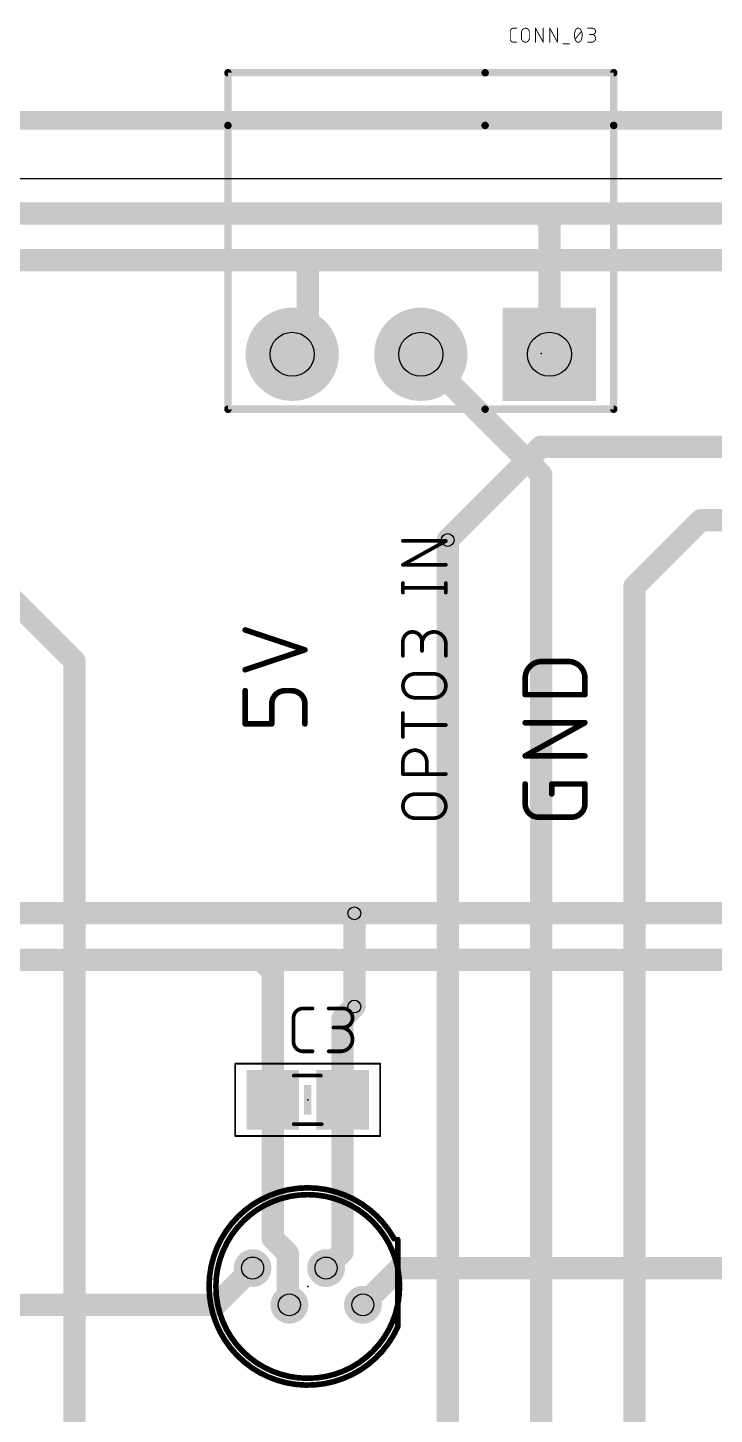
# Model space of a CAD drawing. Extents: x -9 to 239, y 2 to 147.
# Drawn here: x 138.43 to 157.11, y 109.55 to 147.3 of the extents above; entities that cross this region are included whole.
import ezdxf

# ---------------------------------------------------------------- set-up
doc = ezdxf.new("R2010")
doc.units = 0
for name, color, linetype in [('1', 12, 'CONTINUOUS'), ('16', 132, 'CONTINUOUS'), ('17', 110, 'CONTINUOUS'), ('18', 110, 'CONTINUOUS'), ('20', 53, 'CONTINUOUS'), ('21', 40, 'CONTINUOUS'), ('23', 53, 'CONTINUOUS'), ('25', 253, 'CONTINUOUS'), ('27', 253, 'CONTINUOUS'), ('29', 253, 'CONTINUOUS'), ('30', 253, 'CONTINUOUS'), ('31', 253, 'CONTINUOUS'), ('35', 253, 'CONTINUOUS'), ('39', 12, 'CONTINUOUS'), ('44', 253, 'CONTINUOUS'), ('51', 253, 'CONTINUOUS')]:
    doc.layers.add(name, color=color, linetype=linetype)

# ---------------------------------------------------------------- blocks, each defined once
blk = doc.blocks.new('RECT')
blk.add_solid([(-0.5, -0.5), (0.5, -0.5), (-0.5, 0.5), (0.5, 0.5)])
blk = doc.blocks.new('SQUAREP')
blk.add_solid([(-0.5, -0.5), (0.5, -0.5), (-0.5, 0.5), (0.5, 0.5)])
blk = doc.blocks.new('ROUNDP')
at = {"const_width": 0.5}
blk.add_lwpolyline([(0, -0.25, 1), (0, 0.25, 1), (0, -0.25)], format="xyb", dxfattribs=at)
blk = doc.blocks.new('ROUNDV')
at = {"const_width": 0.5}
blk.add_lwpolyline([(0, -0.25, 1), (0, 0.25, 1), (0, -0.25)], format="xyb", dxfattribs=at)

msp = doc.modelspace()

# ---------------------------------------------------------------- linework, layer by layer
at = {"layer": '1', "const_width": 0.6096}
for points in [[(128.27, 140.97), (146.05, 140.97)], [(146.05, 140.97), (163.83, 140.97)], [(146.05, 138.829), (146.05, 140.97)], [(145.628, 138.407), (146.05, 138.829)], [(149.86, 133.35), (152.4, 135.89)], [(152.4, 135.89), (214.63, 135.89)], [(132.08, 123.19), (147.32, 123.19)], [(147.32, 123.19), (166.37, 123.19)], [(144.78, 121.92), (129.54, 121.92)], [(163.83, 121.92), (144.78, 121.92)], [(144.78, 121.92), (145.1, 121.6)], [(145.1, 121.6), (145.1, 118.11)], [(147.32, 120.65), (147, 120.33)], [(147, 120.33), (147, 118.11)], [(145.1, 118.11), (145.1, 114.3348)], [(147, 118.11), (147, 113.98)], [(145.1, 114.3348), (145.508, 113.9268)], [(145.508, 113.9268), (145.508, 112.572)], [(147, 113.98), (146.55, 113.53)], [(143.55, 112.53), (144.55, 113.53)], [(147.55, 112.53), (148.55, 113.53)], [(148.55, 113.53), (163.6, 113.53)], [(145.508, 112.572), (145.55, 112.53)], [(132.31, 112.53), (143.55, 112.53)]]:
    msp.add_lwpolyline(points, dxfattribs=at)
at = {"layer": '1', "const_width": 0.3048}
for points in [[(146.05, 141.1224, 1), (146.05, 140.8176)], [(146.2024, 140.97, 1), (145.8976, 140.97)], [(146.05, 140.8176, 1), (146.05, 141.1224)], [(145.8976, 138.829, 1), (146.2024, 138.829)], [(146.1578, 138.7212, 1), (145.9422, 138.9368)], [(145.5202, 138.5148, 1), (145.7358, 138.2992)], [(152.4, 136.0424, 1), (152.4, 135.7376)], [(152.5078, 135.7822, 1), (152.2922, 135.9978)], [(149.7522, 133.4578, 1), (149.9678, 133.2422)], [(147.32, 123.3424, 1), (147.32, 123.0376)], [(147.32, 123.0376, 1), (147.32, 123.3424)], [(144.8878, 122.0278, 1), (144.6722, 121.8122)], [(144.78, 122.0724, 1), (144.78, 121.7676)], [(144.78, 121.7676, 1), (144.78, 122.0724)], [(145.2524, 121.6, 1), (144.9476, 121.6)], [(144.9922, 121.4922, 1), (145.2078, 121.7078)], [(147.4278, 120.5422, 1), (147.2122, 120.7578)], [(146.8922, 120.4378, 1), (147.1078, 120.2222)], [(147.1524, 120.33, 1), (146.8476, 120.33)], [(145.2524, 118.11, 1), (144.9476, 118.11)], [(144.9476, 118.11, 1), (145.2524, 118.11)], [(147.1524, 118.11, 1), (146.8476, 118.11)], [(146.8476, 118.11, 1), (147.1524, 118.11)], [(145.2078, 114.4426, 1), (144.9922, 114.2271)], [(144.9476, 114.3348, 1), (145.2524, 114.3348)], [(145.6604, 113.9268, 1), (145.3556, 113.9268)], [(145.4002, 113.8191, 1), (145.6158, 114.0346)], [(146.8476, 113.98, 1), (147.1524, 113.98)], [(147.1078, 113.8722, 1), (146.8922, 114.0878)], [(144.6578, 113.4222, 1), (144.4422, 113.6378)], [(146.4422, 113.6378, 1), (146.6578, 113.4222)], [(148.55, 113.6824, 1), (148.55, 113.3776)], [(148.6578, 113.4222, 1), (148.4422, 113.6378)], [(145.6158, 112.6798, 1), (145.4002, 112.4642)], [(143.4422, 112.6378, 1), (143.6578, 112.4222)], [(143.55, 112.3776, 1), (143.55, 112.6824)], [(145.3556, 112.572, 1), (145.6604, 112.572)], [(145.4422, 112.4222, 1), (145.6578, 112.6378)], [(147.4422, 112.6378, 1), (147.6578, 112.4222)]]:
    msp.add_lwpolyline(points, format="xyb", dxfattribs=at)
at = {"layer": '16'}
for points, const_width in [([(-6.35, 144.78), (236.22, 144.78)], 0.508), ([(134.62, 142.24), (152.4, 142.24)], 0.6096), ([(152.4, 142.24), (170.18, 142.24)], 0.6096), ([(152.4, 142.24), (152.628, 142.012)], 0.6096), ([(152.628, 142.012), (152.628, 138.407)], 0.6096), ([(131.348, 138.407), (139.7, 130.055)], 0.6096), ([(152.4, 135.135), (149.128, 138.407)], 0.6096), ([(152.4, 60.96), (152.4, 135.135)], 0.6096), ([(156.748, 133.888), (154.94, 132.08)], 0.6096), ([(162.389, 133.888), (156.748, 133.888)], 0.6096), ([(149.86, 59.69), (149.86, 133.35)], 0.6096), ([(154.94, 132.08), (154.94, 62.23)], 0.6096), ([(139.7, 130.055), (139.7, 114.3)], 0.6096), ([(147.32, 123.19), (147.32, 120.65)], 0.6096), ([(139.7, 114.3), (139.7, 66.04)], 0.6096)]:
    msp.add_lwpolyline(points, dxfattribs=dict(at, const_width=const_width))
at = {"layer": '16', "const_width": 0.3048}
for points in [[(152.5078, 142.3478, 1), (152.2922, 142.1322)], [(152.4, 142.3924, 1), (152.4, 142.0876)], [(152.4, 142.0876, 1), (152.4, 142.3924)], [(152.7804, 142.012, 1), (152.4756, 142.012)], [(152.5202, 141.9042, 1), (152.7358, 142.1198)], [(149.2358, 138.5148, 1), (149.0202, 138.2992)], [(152.4756, 138.407, 1), (152.7804, 138.407)], [(152.5524, 135.135, 1), (152.2476, 135.135)], [(152.2922, 135.0272, 1), (152.5078, 135.2428)], [(156.748, 134.0404, 1), (156.748, 133.7356)], [(156.8558, 133.7802, 1), (156.6402, 133.9958)], [(150.0124, 133.35, 1), (149.7076, 133.35)], [(154.8322, 132.1878, 1), (155.0478, 131.9722)], [(155.0924, 132.08, 1), (154.7876, 132.08)], [(139.8524, 130.055, 1), (139.5476, 130.055)], [(139.5922, 129.9472, 1), (139.8078, 130.1628)], [(147.4724, 123.19, 1), (147.1676, 123.19)], [(147.1676, 120.65, 1), (147.4724, 120.65)], [(139.8524, 114.3, 1), (139.5476, 114.3)], [(139.5476, 114.3, 1), (139.8524, 114.3)]]:
    msp.add_lwpolyline(points, format="xyb", dxfattribs=at)
at = {"layer": '20'}
msp.add_line((236.2, 143.18), (-7.62, 143.18), dxfattribs=at)
at = {"layer": '21'}
for points, const_width in [([(143.878, 144.636), (143.878, 146.071)], 0.2032), ([(143.878, 146.071), (150.878, 146.071)], 0.2032), ([(150.878, 146.071), (154.378, 146.071)], 0.2032), ([(154.378, 146.071), (154.378, 144.636)], 0.2032), ([(143.878, 136.912), (143.878, 144.636)], 0.2032), ([(143.878, 144.636), (150.878, 144.636)], 0.2032), ([(150.878, 144.636), (154.378, 144.636)], 0.2032), ([(154.378, 144.636), (154.378, 136.912)], 0.2032), ([(150.878, 136.912), (143.878, 136.912)], 0.2032), ([(154.378, 136.912), (150.878, 136.912)], 0.2032), ([(148.5, 111.93), (148.5, 114.305)], 0.1524)]:
    msp.add_lwpolyline(points, dxfattribs=dict(at, const_width=const_width))
for points, const_width in [([(143.9288, 146.071, 1), (143.8272, 146.071)], 0.1016), ([(143.878, 146.1218, 1), (143.878, 146.0202)], 0.1016), ([(150.878, 146.1218, 1), (150.878, 146.0202)], 0.1016), ([(150.878, 146.0202, 1), (150.878, 146.1218)], 0.1016), ([(154.4288, 146.071, 1), (154.3272, 146.071)], 0.1016), ([(154.378, 146.0202, 1), (154.378, 146.1218)], 0.1016), ([(143.9288, 144.636, 1), (143.8272, 144.636)], 0.1016), ([(143.878, 144.6868, 1), (143.878, 144.5852)], 0.1016), ([(143.8272, 144.636, 1), (143.9288, 144.636)], 0.1016), ([(150.878, 144.6868, 1), (150.878, 144.5852)], 0.1016), ([(150.878, 144.5852, 1), (150.878, 144.6868)], 0.1016), ([(154.4288, 144.636, 1), (154.3272, 144.636)], 0.1016), ([(154.3272, 144.636, 1), (154.4288, 144.636)], 0.1016), ([(154.378, 144.5852, 1), (154.378, 144.6868)], 0.1016), ([(143.878, 136.9628, 1), (143.878, 136.8612)], 0.1016), ([(143.8272, 136.912, 1), (143.9288, 136.912)], 0.1016), ([(150.878, 136.9628, 1), (150.878, 136.8612)], 0.1016), ([(150.878, 136.8612, 1), (150.878, 136.9628)], 0.1016), ([(154.3272, 136.912, 1), (154.4288, 136.912)], 0.1016), ([(154.378, 136.8612, 1), (154.378, 136.9628)], 0.1016), ([(148.4, 114.33, 4.2361), (148.5, 111.93)], 0.1524), ([(146.05, 110.53, 1), (146.05, 115.53, 1), (146.05, 110.53)], 0.1524), ([(148.3667, 114.3116, 1), (148.4333, 114.3484)], 0.0762), ([(148.5381, 114.305, 1), (148.4619, 114.305)], 0.0762), ([(148.4619, 111.93, 1), (148.5381, 111.93)], 0.0762), ([(148.5348, 111.9144, 1), (148.4652, 111.9456)], 0.0762)]:
    msp.add_lwpolyline(points, format="xyb", dxfattribs=dict(at, const_width=const_width))
at = {"layer": '23'}
for p in [(152.4, 138.43), (146.05, 118.11), (146.05, 113.03)]:
    msp.add_point(p, dxfattribs=at)
at = {"layer": '25'}
for points, const_width in [([(148.6408, 132.6769), (149.8092, 133.326)], 0.1016), ([(149.8092, 133.326), (148.6408, 133.326)], 0.1016), ([(149.8092, 132.6769), (148.6408, 132.6769)], 0.1016), ([(148.6408, 131.9191), (148.6408, 132.1788)], 0.1016), ([(149.8092, 131.9191), (149.8092, 132.1788)], 0.1016), ([(148.6408, 132.0489), (149.8092, 132.0489)], 0.1016), ([(145.9738, 130.3609), (144.3482, 130.9027)], 0.1524), ([(148.6408, 130.2004), (148.6408, 130.5899)], 0.1016), ([(149.1601, 130.5899), (149.1601, 130.3302)], 0.1016), ([(144.3482, 129.819), (145.9738, 130.3609)], 0.1524), ([(149.8092, 130.2004), (149.8092, 130.5249)], 0.1016), ([(152.4198, 130.044), (153.1422, 130.044)], 0.1524), ([(148.9654, 129.7065), (149.4846, 129.7065)], 0.1016), ([(151.9682, 129.1409), (151.9682, 129.5924)], 0.1524), ([(153.5938, 129.5924), (153.5938, 129.1409)], 0.1524), ([(144.3482, 128.3462), (144.3482, 129.2493)], 0.1524), ([(145.6126, 129.2493), (145.4319, 129.2493)], 0.1524), ([(149.4846, 129.0574), (148.9654, 129.0574)], 0.1016), ([(153.5938, 129.1409), (151.9682, 129.1409)], 0.1524), ([(145.0707, 128.8881), (145.0707, 128.3462)], 0.1524), ([(145.9738, 128.3462), (145.9738, 128.8881)], 0.1524), ([(145.0707, 128.3462), (144.3482, 128.3462)], 0.1524), ([(148.6408, 127.9906), (148.6408, 128.6397)], 0.1016), ([(149.8092, 128.3151), (148.6408, 128.3151)], 0.1016), ([(151.9682, 127.4735), (153.5938, 128.3766)], 0.1524), ([(153.5938, 128.3766), (151.9682, 128.3766)], 0.1524), ([(148.6408, 126.9788), (148.6408, 127.3034)], 0.1016), ([(149.2899, 127.3034), (149.2899, 126.9788)], 0.1016), ([(153.5938, 127.4735), (151.9682, 127.4735)], 0.1524), ([(149.8092, 126.9788), (148.6408, 126.9788)], 0.1016), ([(148.9654, 126.4299), (149.4846, 126.4299)], 0.1016), ([(151.9682, 126.1674), (151.9682, 126.7093)], 0.1524), ([(152.6907, 126.4384), (152.6907, 126.7093)], 0.1524), ([(152.6907, 126.7093), (153.5938, 126.7093)], 0.1524), ([(153.5938, 126.7093), (153.5938, 126.1674)], 0.1524), ([(149.4846, 125.7808), (148.9654, 125.7808)], 0.1016), ([(153.2326, 125.8062), (152.3294, 125.8062)], 0.1524), ([(145.9239, 120.5992), (146.1836, 120.5992)], 0.1016), ([(146.6201, 120.5992), (147.0096, 120.5992)], 0.1016), ([(145.6643, 119.6904), (145.6643, 120.3396)], 0.1016), ([(147.0096, 120.0799), (146.7499, 120.0799)], 0.1016), ([(146.1836, 119.4308), (145.9239, 119.4308)], 0.1016), ([(146.6201, 119.4308), (146.9446, 119.4308)], 0.1016)]:
    msp.add_lwpolyline(points, dxfattribs=dict(at, const_width=const_width))
for points, const_width in [([(148.6408, 133.3514, 1), (148.6408, 133.3006)], 0.0508), ([(149.8215, 133.3038, 1), (149.7969, 133.3482)], 0.0508), ([(149.8092, 133.3006, 1), (149.8092, 133.3514)], 0.0508), ([(148.6408, 132.7023, 1), (148.6408, 132.6515)], 0.0508), ([(148.6285, 132.6991, 1), (148.6531, 132.6547)], 0.0508), ([(149.8092, 132.6515, 1), (149.8092, 132.7023)], 0.0508), ([(148.6662, 132.1788, 1), (148.6154, 132.1788)], 0.0508), ([(149.8346, 132.1788, 1), (149.7838, 132.1788)], 0.0508), ([(148.6408, 132.0743, 1), (148.6408, 132.0235)], 0.0508), ([(148.6154, 131.9191, 1), (148.6662, 131.9191)], 0.0508), ([(149.7838, 131.9191, 1), (149.8346, 131.9191)], 0.0508), ([(149.8092, 132.0235, 1), (149.8092, 132.0743)], 0.0508), ([(144.3602, 130.9389, 1), (144.3362, 130.8666)], 0.0762), ([(149.1601, 130.5899, 1), (148.6408, 130.5899)], 0.1016), ([(148.6662, 130.5899, 1), (148.6154, 130.5899)], 0.0508), ([(148.6154, 130.5899, 1), (148.6662, 130.5899)], 0.0508), ([(149.8092, 130.5249, 1), (149.1601, 130.5249)], 0.1016), ([(149.1855, 130.5899, 1), (149.1347, 130.5899)], 0.0508), ([(149.1347, 130.5899, 1), (149.1855, 130.5899)], 0.0508), ([(145.9858, 130.3247, 1), (145.9618, 130.397)], 0.0762), ([(145.9618, 130.3247, 1), (145.9858, 130.397)], 0.0762), ([(148.6154, 130.2004, 1), (148.6662, 130.2004)], 0.0508), ([(149.1347, 130.5249, 1), (149.1855, 130.5249)], 0.0508), ([(149.1347, 130.3302, 1), (149.1855, 130.3302)], 0.0508), ([(149.8346, 130.5249, 1), (149.7838, 130.5249)], 0.0508), ([(149.7838, 130.5249, 1), (149.8346, 130.5249)], 0.0508), ([(149.7838, 130.2004, 1), (149.8346, 130.2004)], 0.0508), ([(144.3362, 129.8552, 1), (144.3602, 129.7829)], 0.0762), ([(152.4198, 130.044, 0.4142), (151.9682, 129.5924)], 0.1524), ([(152.4198, 130.0821, 1), (152.4198, 130.0059)], 0.0762), ([(152.4198, 130.0059, 1), (152.4198, 130.0821)], 0.0762), ([(153.5938, 129.5924, 0.4142), (153.1422, 130.044)], 0.1524), ([(153.1422, 130.0821, 1), (153.1422, 130.0059)], 0.0762), ([(153.1422, 130.0059, 1), (153.1422, 130.0821)], 0.0762), ([(148.9654, 129.7065, 1), (148.9654, 129.0574)], 0.1016), ([(148.9654, 129.7319, 1), (148.9654, 129.6811)], 0.0508), ([(148.9654, 129.6811, 1), (148.9654, 129.7319)], 0.0508), ([(149.4846, 129.0574, 1), (149.4846, 129.7065)], 0.1016), ([(149.4846, 129.7319, 1), (149.4846, 129.6811)], 0.0508), ([(149.4846, 129.6811, 1), (149.4846, 129.7319)], 0.0508), ([(152.0063, 129.5924, 1), (151.9301, 129.5924)], 0.0762), ([(151.9301, 129.5924, 1), (152.0063, 129.5924)], 0.0762), ([(153.6319, 129.5924, 1), (153.5557, 129.5924)], 0.0762), ([(153.5557, 129.5924, 1), (153.6319, 129.5924)], 0.0762), ([(144.3863, 129.2493, 1), (144.3101, 129.2493)], 0.0762), ([(145.4319, 129.2493, 0.4142), (145.0707, 128.8881)], 0.1524), ([(145.4319, 129.2874, 1), (145.4319, 129.2112)], 0.0762), ([(145.4319, 129.2112, 1), (145.4319, 129.2874)], 0.0762), ([(145.9738, 128.8881, 0.4142), (145.6126, 129.2493)], 0.1524), ([(145.6126, 129.2874, 1), (145.6126, 129.2112)], 0.0762), ([(145.6126, 129.2112, 1), (145.6126, 129.2874)], 0.0762), ([(148.9654, 129.0828, 1), (148.9654, 129.032)], 0.0508), ([(148.9654, 129.032, 1), (148.9654, 129.0828)], 0.0508), ([(149.4846, 129.0828, 1), (149.4846, 129.032)], 0.0508), ([(149.4846, 129.032, 1), (149.4846, 129.0828)], 0.0508), ([(151.9682, 129.179, 1), (151.9682, 129.1028)], 0.0762), ([(151.9301, 129.1409, 1), (152.0063, 129.1409)], 0.0762), ([(153.5557, 129.1409, 1), (153.6319, 129.1409)], 0.0762), ([(153.5938, 129.1028, 1), (153.5938, 129.179)], 0.0762), ([(145.1088, 128.8881, 1), (145.0326, 128.8881)], 0.0762), ([(145.0326, 128.8881, 1), (145.1088, 128.8881)], 0.0762), ([(146.0119, 128.8881, 1), (145.9357, 128.8881)], 0.0762), ([(145.9357, 128.8881, 1), (146.0119, 128.8881)], 0.0762), ([(144.3482, 128.3843, 1), (144.3482, 128.3081)], 0.0762), ([(144.3101, 128.3462, 1), (144.3863, 128.3462)], 0.0762), ([(145.0326, 128.3462, 1), (145.1088, 128.3462)], 0.0762), ([(145.0707, 128.3081, 1), (145.0707, 128.3843)], 0.0762), ([(145.9357, 128.3462, 1), (146.0119, 128.3462)], 0.0762), ([(148.6662, 128.6397, 1), (148.6154, 128.6397)], 0.0508), ([(148.6408, 128.3405, 1), (148.6408, 128.2897)], 0.0508), ([(149.8092, 128.2897, 1), (149.8092, 128.3405)], 0.0508), ([(151.9682, 128.4147, 1), (151.9682, 128.3385)], 0.0762), ([(153.6123, 128.3433, 1), (153.5753, 128.4099)], 0.0762), ([(153.5938, 128.3385, 1), (153.5938, 128.4147)], 0.0762), ([(148.6154, 127.9906, 1), (148.6662, 127.9906)], 0.0508), ([(149.2899, 127.3034, 1), (148.6408, 127.3034)], 0.1016), ([(148.6662, 127.3034, 1), (148.6154, 127.3034)], 0.0508), ([(148.6154, 127.3034, 1), (148.6662, 127.3034)], 0.0508), ([(149.3153, 127.3034, 1), (149.2645, 127.3034)], 0.0508), ([(149.2645, 127.3034, 1), (149.3153, 127.3034)], 0.0508), ([(151.9682, 127.5116, 1), (151.9682, 127.4354)], 0.0762), ([(151.9497, 127.5068, 1), (151.9867, 127.4402)], 0.0762), ([(153.5938, 127.4354, 1), (153.5938, 127.5116)], 0.0762), ([(148.6408, 127.0042, 1), (148.6408, 126.9534)], 0.0508), ([(148.6154, 126.9788, 1), (148.6662, 126.9788)], 0.0508), ([(149.2645, 126.9788, 1), (149.3153, 126.9788)], 0.0508), ([(149.8092, 126.9534, 1), (149.8092, 127.0042)], 0.0508), ([(148.9654, 126.4299, 1), (148.9654, 125.7808)], 0.1016), ([(148.9654, 126.4553, 1), (148.9654, 126.4045)], 0.0508), ([(148.9654, 126.4045, 1), (148.9654, 126.4553)], 0.0508), ([(149.4846, 125.7808, 1), (149.4846, 126.4299)], 0.1016), ([(149.4846, 126.4553, 1), (149.4846, 126.4045)], 0.0508), ([(149.4846, 126.4045, 1), (149.4846, 126.4553)], 0.0508), ([(152.0063, 126.7093, 1), (151.9301, 126.7093)], 0.0762), ([(152.7288, 126.7093, 1), (152.6526, 126.7093)], 0.0762), ([(152.6907, 126.7474, 1), (152.6907, 126.6712)], 0.0762), ([(152.6526, 126.4384, 1), (152.7288, 126.4384)], 0.0762), ([(153.6319, 126.7093, 1), (153.5557, 126.7093)], 0.0762), ([(153.5938, 126.6712, 1), (153.5938, 126.7474)], 0.0762), ([(151.9682, 126.1674, 0.4142), (152.3294, 125.8062)], 0.1524), ([(152.0063, 126.1674, 1), (151.9301, 126.1674)], 0.0762), ([(151.9301, 126.1674, 1), (152.0063, 126.1674)], 0.0762), ([(153.2326, 125.8062, 0.4142), (153.5938, 126.1674)], 0.1524), ([(153.6319, 126.1674, 1), (153.5557, 126.1674)], 0.0762), ([(153.5557, 126.1674, 1), (153.6319, 126.1674)], 0.0762), ([(148.9654, 125.8062, 1), (148.9654, 125.7554)], 0.0508), ([(148.9654, 125.7554, 1), (148.9654, 125.8062)], 0.0508), ([(149.4846, 125.8062, 1), (149.4846, 125.7554)], 0.0508), ([(149.4846, 125.7554, 1), (149.4846, 125.8062)], 0.0508), ([(152.3294, 125.8443, 1), (152.3294, 125.7681)], 0.0762), ([(152.3294, 125.7681, 1), (152.3294, 125.8443)], 0.0762), ([(153.2326, 125.8443, 1), (153.2326, 125.7681)], 0.0762), ([(153.2326, 125.7681, 1), (153.2326, 125.8443)], 0.0762), ([(145.9239, 120.5992, 0.4142), (145.6643, 120.3396)], 0.1016), ([(145.9239, 120.6246, 1), (145.9239, 120.5738)], 0.0508), ([(145.9239, 120.5738, 1), (145.9239, 120.6246)], 0.0508), ([(146.1836, 120.5738, 1), (146.1836, 120.6246)], 0.0508), ([(146.6201, 120.6246, 1), (146.6201, 120.5738)], 0.0508), ([(147.0096, 120.0799, 1), (147.0096, 120.5992)], 0.1016), ([(147.0096, 120.6246, 1), (147.0096, 120.5738)], 0.0508), ([(147.0096, 120.5738, 1), (147.0096, 120.6246)], 0.0508), ([(145.6897, 120.3396, 1), (145.6389, 120.3396)], 0.0508), ([(145.6389, 120.3396, 1), (145.6897, 120.3396)], 0.0508), ([(146.7499, 120.1053, 1), (146.7499, 120.0545)], 0.0508), ([(146.9446, 119.4308, 1), (146.9446, 120.0799)], 0.1016), ([(146.9446, 120.1053, 1), (146.9446, 120.0545)], 0.0508), ([(147.0096, 120.1053, 1), (147.0096, 120.0545)], 0.0508), ([(147.0096, 120.0545, 1), (147.0096, 120.1053)], 0.0508), ([(145.6643, 119.6904, 0.4142), (145.9239, 119.4308)], 0.1016), ([(145.6897, 119.6904, 1), (145.6389, 119.6904)], 0.0508), ([(145.6389, 119.6904, 1), (145.6897, 119.6904)], 0.0508), ([(145.9239, 119.4562, 1), (145.9239, 119.4054)], 0.0508), ([(145.9239, 119.4054, 1), (145.9239, 119.4562)], 0.0508), ([(146.1836, 119.4054, 1), (146.1836, 119.4562)], 0.0508), ([(146.6201, 119.4562, 1), (146.6201, 119.4054)], 0.0508), ([(146.9446, 119.4562, 1), (146.9446, 119.4054)], 0.0508), ([(146.9446, 119.4054, 1), (146.9446, 119.4562)], 0.0508)]:
    msp.add_lwpolyline(points, format="xyb", dxfattribs=dict(at, const_width=const_width))
at = {"layer": '27'}
for points, const_width in [([(151.5698, 147.1996, 1), (151.5571, 147.1996)], 0.0127), ([(151.6482, 147.2843, 0.4142), (151.5635, 147.1996)], 0.0254), ([(151.6482, 147.2906, 1), (151.6482, 147.278)], 0.0127), ([(151.6482, 147.278, 1), (151.6481, 147.2906)], 0.0127), ([(151.7328, 147.278, 1), (151.7328, 147.2906)], 0.0127), ([(152.0809, 147.1785, 1), (151.8692, 147.1785)], 0.0254), ([(152.2527, 147.2874, 1), (152.2416, 147.2812)], 0.0127), ([(152.2535, 147.2843, 1), (152.2408, 147.2843)], 0.0127), ([(152.4652, 147.2843, 1), (152.4525, 147.2843)], 0.0127), ([(152.6429, 147.2874, 1), (152.6318, 147.2812)], 0.0127), ([(152.6437, 147.2843, 1), (152.631, 147.2843)], 0.0127), ([(152.8553, 147.2843, 1), (152.8426, 147.2843)], 0.0127), ([(153.3396, 147.2314, 0.1139), (153.3079, 147.0938)], 0.0254), ([(153.4137, 147.2843, 0.3205), (153.3396, 147.2314)], 0.0254), ([(153.3336, 147.2334, 1), (153.3456, 147.2293)], 0.0127), ([(153.3453, 147.2286, 1), (153.3339, 147.2342)], 0.0127), ([(153.4878, 147.2314, 0.3205), (153.4137, 147.2843)], 0.0254), ([(153.4137, 147.2906, 1), (153.4137, 147.278)], 0.0127), ([(153.4137, 147.278, 1), (153.4137, 147.2906)], 0.0127), ([(153.5195, 147.0938, 0.1139), (153.4878, 147.2314)], 0.0254), ([(153.4935, 147.2342, 1), (153.4821, 147.2286)], 0.0127), ([(153.4818, 147.2293, 1), (153.4938, 147.2334)], 0.0127), ([(153.5033, 147.1957, 1), (153.4934, 147.2036)], 0.0127), ([(153.6736, 147.2906, 1), (153.6736, 147.278)], 0.0127), ([(153.8006, 147.115, 1), (153.8006, 147.2843)], 0.0254), ([(153.8006, 147.2906, 1), (153.8006, 147.278)], 0.0127), ([(153.8006, 147.278, 1), (153.8006, 147.2906)], 0.0127), ([(151.5571, 147.1996, 1), (151.5698, 147.1996)], 0.0127), ([(151.5698, 146.988, 1), (151.5571, 146.988)], 0.0127), ([(151.5571, 146.988, 1), (151.5698, 146.988)], 0.0127), ([(151.5635, 146.988, 0.4142), (151.6482, 146.9033)], 0.0254), ([(151.6482, 146.9096, 1), (151.6482, 146.897)], 0.0127), ([(151.6482, 146.897, 1), (151.6482, 146.9096)], 0.0127), ([(151.7328, 146.897, 1), (151.7328, 146.9096)], 0.0127), ([(151.8756, 147.1785, 1), (151.8629, 147.1785)], 0.0127), ([(151.8629, 147.1785, 1), (151.8756, 147.1785)], 0.0127), ([(151.8692, 147.0091, 1), (152.0809, 147.0091)], 0.0254), ([(151.8756, 147.0091, 1), (151.8629, 147.0091)], 0.0127), ([(151.8629, 147.0091, 1), (151.8756, 147.0091)], 0.0127), ([(152.0872, 147.1785, 1), (152.0745, 147.1785)], 0.0127), ([(152.0745, 147.1785, 1), (152.0872, 147.1785)], 0.0127), ([(152.0872, 147.0091, 1), (152.0745, 147.0091)], 0.0127), ([(152.0745, 147.0091, 1), (152.0872, 147.0091)], 0.0127), ([(152.2408, 146.9033, 1), (152.2535, 146.9033)], 0.0127), ([(152.4525, 146.9033, 1), (152.4652, 146.9033)], 0.0127), ([(152.4533, 146.9002, 1), (152.4644, 146.9064)], 0.0127), ([(152.631, 146.9033, 1), (152.6437, 146.9033)], 0.0127), ([(152.8426, 146.9033, 1), (152.8553, 146.9033)], 0.0127), ([(152.8434, 146.9002, 1), (152.8545, 146.9064)], 0.0127), ([(152.9999, 146.8673, 1), (152.9999, 146.8546)], 0.0127), ([(153.1692, 146.8546, 1), (153.1692, 146.8673)], 0.0127), ([(153.3079, 147.0938, 0.1139), (153.3396, 146.9562)], 0.0254), ([(153.3142, 147.0938, 1), (153.3015, 147.0938)], 0.0127), ([(153.3015, 147.0938, 1), (153.3142, 147.0938)], 0.0127), ([(153.3241, 146.9919, 1), (153.334, 146.984)], 0.0127), ([(153.3396, 146.9562, 0.3205), (153.4137, 146.9033)], 0.0254), ([(153.3456, 146.9583, 1), (153.3336, 146.9542)], 0.0127), ([(153.3339, 146.9534, 1), (153.3453, 146.959)], 0.0127), ([(153.4137, 146.9033, 0.3205), (153.4878, 146.9562)], 0.0254), ([(153.4137, 146.9096, 1), (153.4137, 146.897)], 0.0127), ([(153.4137, 146.897, 1), (153.4137, 146.9096)], 0.0127), ([(153.4878, 146.9562, 0.1139), (153.5195, 147.0938)], 0.0254), ([(153.4821, 146.959, 1), (153.4935, 146.9534)], 0.0127), ([(153.4938, 146.9542, 1), (153.4818, 146.9583)], 0.0127), ([(153.5259, 147.0938, 1), (153.5132, 147.0938)], 0.0127), ([(153.5132, 147.0938, 1), (153.5259, 147.0938)], 0.0127), ([(153.6736, 146.9096, 1), (153.6736, 146.897)], 0.0127), ([(153.716, 147.1213, 1), (153.716, 147.1086)], 0.0127), ([(153.7795, 146.9033, 1), (153.7795, 147.115)], 0.0254), ([(153.7795, 147.1213, 1), (153.7795, 147.1086)], 0.0127), ([(153.7795, 146.9096, 1), (153.7795, 146.897)], 0.0127), ([(153.7795, 146.897, 1), (153.7795, 146.9096)], 0.0127), ([(153.8006, 147.1213, 1), (153.8006, 147.1086)], 0.0127), ([(153.8006, 147.1086, 1), (153.8006, 147.1213)], 0.0127)]:
    msp.add_lwpolyline(points, format="xyb", dxfattribs=dict(at, const_width=const_width))
at = {"layer": '27', "const_width": 0.0254}
for points in [[(151.5635, 146.988), (151.5635, 147.1996)], [(151.6482, 147.2843), (151.7328, 147.2843)], [(152.2472, 146.9033), (152.2472, 147.2843)], [(152.2472, 147.2843), (152.4588, 146.9033)], [(152.4588, 146.9033), (152.4588, 147.2843)], [(152.6373, 146.9033), (152.6373, 147.2843)], [(152.6373, 147.2843), (152.849, 146.9033)], [(152.849, 146.9033), (152.849, 147.2843)], [(153.329, 146.988), (153.4984, 147.1996)], [(153.6736, 147.2843), (153.8006, 147.2843)], [(151.7328, 146.9033), (151.6482, 146.9033)], [(151.8692, 147.0091), (151.8692, 147.1785)], [(152.0809, 147.1785), (152.0809, 147.0091)], [(152.9999, 146.861), (153.1692, 146.861)], [(153.6736, 146.9033), (153.7795, 146.9033)], [(153.8006, 147.115), (153.716, 147.115)]]:
    msp.add_lwpolyline(points, dxfattribs=at)
at = {"layer": '39', "const_width": 0.0508}
for points in [[(144.077, 119.093), (148.023, 119.093)], [(144.077, 117.127), (144.077, 119.093)], [(148.023, 119.093), (148.023, 117.127)], [(148.023, 117.127), (144.077, 117.127)]]:
    msp.add_lwpolyline(points, dxfattribs=at)
at = {"layer": '39', "const_width": 0.0254}
for points in [[(144.077, 119.1057, 1), (144.077, 119.0803)], [(144.0897, 119.093, 1), (144.0643, 119.093)], [(148.0357, 119.093, 1), (148.0103, 119.093)], [(148.023, 119.0803, 1), (148.023, 119.1057)], [(144.077, 117.1397, 1), (144.077, 117.1143)], [(144.0643, 117.127, 1), (144.0897, 117.127)], [(148.0103, 117.127, 1), (148.0357, 117.127)], [(148.023, 117.1143, 1), (148.023, 117.1397)]]:
    msp.add_lwpolyline(points, format="xyb", dxfattribs=at)
at = {"layer": '44'}
for centre, radius in [((145.628, 138.407), 0.6), ((149.128, 138.407), 0.6), ((152.628, 138.407), 0.6), ((149.86, 133.35), 0.175), ((147.32, 123.19), 0.175), ((147.32, 120.65), 0.175), ((144.55, 113.53), 0.3), ((146.55, 113.53), 0.3), ((145.55, 112.53), 0.3), ((147.55, 112.53), 0.3)]:
    msp.add_circle(centre, radius, dxfattribs=at)
at = {"layer": '51', "const_width": 0.1016}
for points in [[(146.406, 118.77), (145.669, 118.77)], [(146.431, 117.45), (145.669, 117.45)]]:
    msp.add_lwpolyline(points, dxfattribs=at)
at = {"layer": '51', "const_width": 0.0508}
for points in [[(145.669, 118.7954, 1), (145.669, 118.7446)], [(146.406, 118.7446, 1), (146.406, 118.7954)], [(145.669, 117.4754, 1), (145.669, 117.4246)], [(146.431, 117.4246, 1), (146.431, 117.4754)]]:
    msp.add_lwpolyline(points, format="xyb", dxfattribs=at)

# ---------------------------------------------------------------- block references
at = {"layer": '1', "xscale": 1.3, "yscale": 1.5, "rotation": 180}
for p in [(145.1, 118.11), (147, 118.11)]:
    msp.add_blockref('RECT', p, dxfattribs=at)
at = {"layer": '17', "xscale": 2.413, "yscale": 2.413, "rotation": 180}
for name, p in [('ROUNDP', (145.628, 138.407)), ('ROUNDP', (145.628, 138.407)), ('ROUNDP', (149.128, 138.407)), ('ROUNDP', (149.128, 138.407)), ('SQUAREP', (152.628, 138.407)), ('SQUAREP', (152.628, 138.407))]:
    msp.add_blockref(name, p, dxfattribs=at)
at = {"layer": '17', "xscale": 0.9, "yscale": 0.9}
for p in [(144.55, 113.53), (144.55, 113.53), (146.55, 113.53), (146.55, 113.53), (145.55, 112.53), (145.55, 112.53), (147.55, 112.53), (147.55, 112.53)]:
    msp.add_blockref('ROUNDP', p, dxfattribs=at)
at = {"layer": '18', "xscale": 0.604, "yscale": 0.604}
for p in [(149.86, 133.35), (149.86, 133.35), (147.32, 123.19), (147.32, 123.19), (147.32, 120.65), (147.32, 120.65)]:
    msp.add_blockref('ROUNDV', p, dxfattribs=at)
at = {"layer": '29', "rotation": 180}
for name, p, xscale, yscale in [('ROUNDP', (145.628, 138.407), 2.54, 2.54), ('ROUNDP', (149.128, 138.407), 2.54, 2.54), ('SQUAREP', (152.628, 138.407), 2.54, 2.54), ('RECT', (145.1, 118.11), 1.427, 1.627), ('RECT', (147, 118.11), 1.427, 1.627)]:
    msp.add_blockref(name, p, dxfattribs=dict(at, xscale=xscale, yscale=yscale))
at = {"layer": '29', "xscale": 1.027, "yscale": 1.027}
for p in [(144.55, 113.53), (146.55, 113.53), (145.55, 112.53), (147.55, 112.53)]:
    msp.add_blockref('ROUNDP', p, dxfattribs=at)
at = {"layer": '30', "xscale": 2.54, "yscale": 2.54, "rotation": 180}
for name, p in [('ROUNDP', (145.628, 138.407)), ('ROUNDP', (149.128, 138.407)), ('SQUAREP', (152.628, 138.407))]:
    msp.add_blockref(name, p, dxfattribs=at)
at = {"layer": '30', "xscale": 1.027, "yscale": 1.027}
for p in [(144.55, 113.53), (146.55, 113.53), (145.55, 112.53), (147.55, 112.53)]:
    msp.add_blockref('ROUNDP', p, dxfattribs=at)
at = {"layer": '31', "xscale": 1.3, "yscale": 1.5, "rotation": 180}
for p in [(145.1, 118.11), (147, 118.11)]:
    msp.add_blockref('RECT', p, dxfattribs=at)
at = {"layer": '35', "xscale": 0.2002, "yscale": 0.8002, "rotation": 180}
msp.add_blockref('RECT', (146.05, 118.11), dxfattribs=at)
at = {"layer": '51', "xscale": 0.7501, "yscale": 1.4501, "rotation": 180}
for p in [(145.3194, 118.1089), (146.7672, 118.1089)]:
    msp.add_blockref('RECT', p, dxfattribs=at)

doc.saveas('drawing.dxf')
